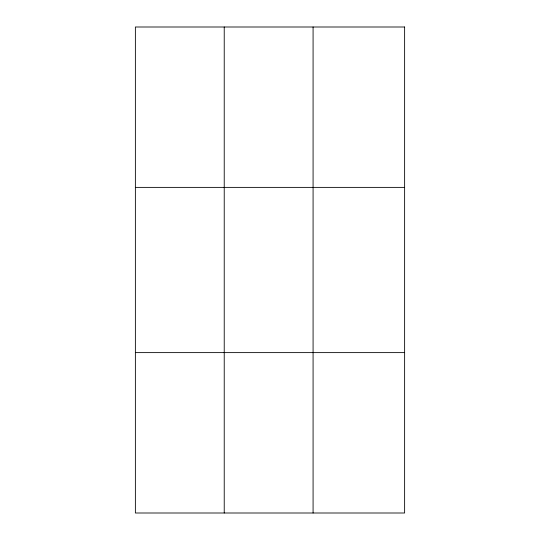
<?xml version="1.0" encoding="UTF-8"?>
<svg xmlns="http://www.w3.org/2000/svg" width="540" height="540" viewBox="0 0 540 540"><rect width="100%" height="100%" fill="white"/><g stroke="black" fill="none" stroke-linecap="round" stroke-linejoin="round"><path stroke-width="0.81" d="M224.228 27L224.228 513M313.079 27L313.079 513M135.378 187.38L404.622 187.38M135.378 352.62L404.622 352.62M404.622 27L404.622 513L135.378 513L135.378 27L404.622 27"/></g></svg>
